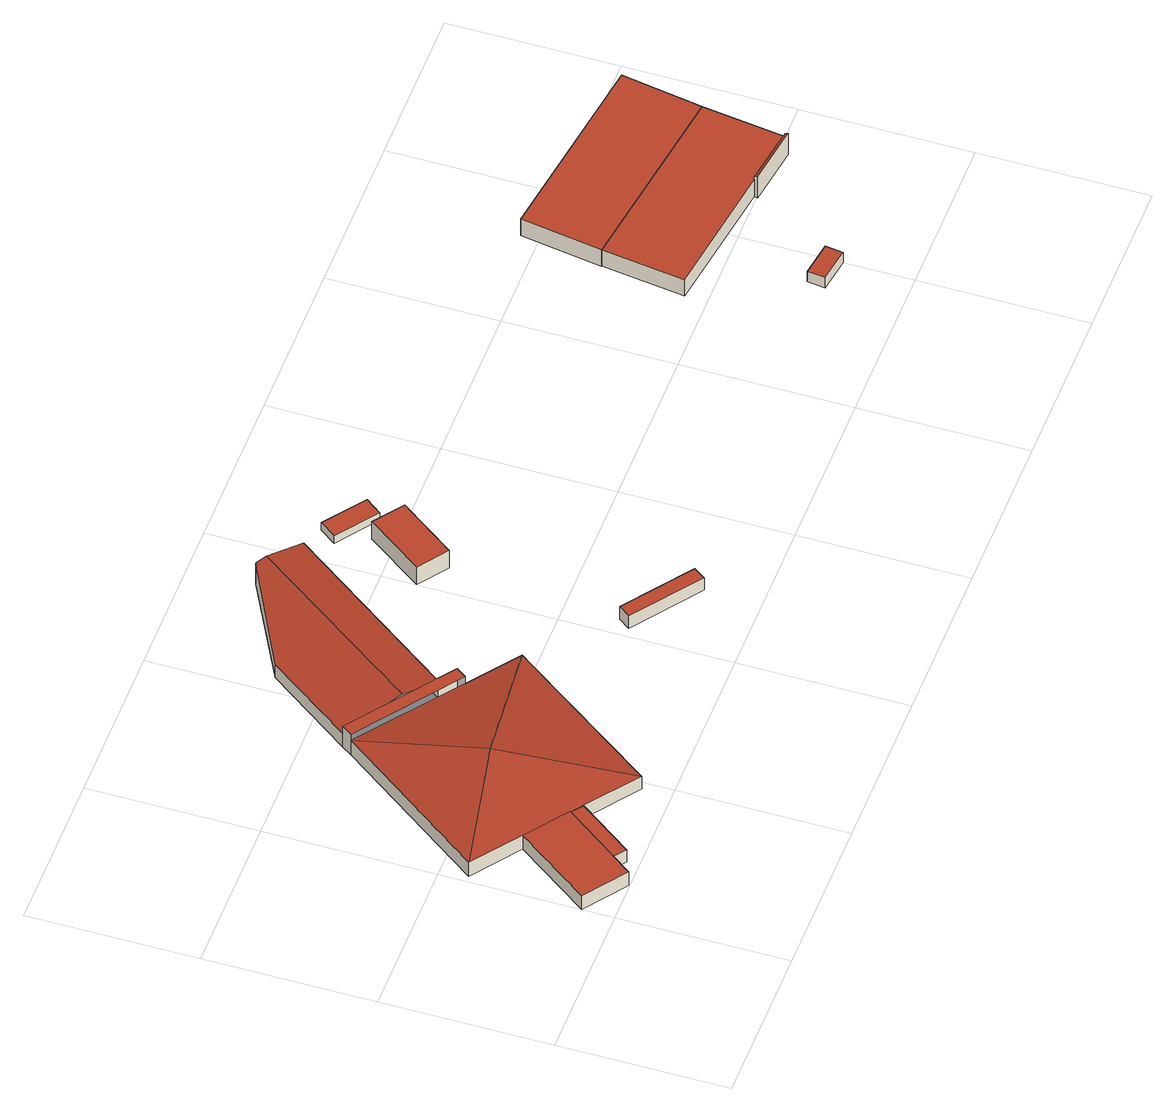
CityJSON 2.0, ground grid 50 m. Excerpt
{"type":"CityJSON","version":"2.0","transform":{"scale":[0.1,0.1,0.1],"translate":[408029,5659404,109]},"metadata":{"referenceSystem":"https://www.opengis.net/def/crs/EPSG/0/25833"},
"CityObjects":{
"building1":{"type":"Building","attributes":{"Gemeindeschluessel":14612000,"Geometrietyp2DReferenz":"3000","function":"31001_2000","roofType":"9999"},"children":["building1-1","building1-2","building1-3","building1-4","building1-5"]},
"building1-1":{"type":"BuildingPart","attributes":{"Dachtyp_tdc":"tdcPolyFlatRoof","Dachneigung":0,"QualitaetDacherkennung":19,"Geometrietyp2DReferenz":"3000","measuredHeight":7.86,"roofType":"1000"},"parents":["building1"],"geometry":[{"type":"MultiSurface","lod":"2","boundaries":[[[0,1,2,3,4,5]],[[6,7,8,9,10]],[[7,11,12,13,8]],[[11,7,6,14,15,1,0]],[[4,3,9,8,13]]],"semantics":{"surfaces":[{"type":"WallSurface"},{"type":"RoofSurface"},{"type":"GroundSurface"}],"values":[0,0,0,1,2]}}]},
"building1-2":{"type":"BuildingPart","attributes":{"Dachtyp_tdc":"tdcFreeFormRoof","Dachneigung":10.02,"QualitaetDacherkennung":68,"Geometrietyp2DReferenz":"3000","measuredHeight":8.7,"roofType":"5000"},"parents":["building1"],"geometry":[{"type":"MultiSurface","lod":"2","boundaries":[[[2,16,17,3]],[[16,18,19,17]],[[18,20,21,19]],[[20,10,9,21]],[[10,20,22,23,14]],[[22,18,16,2,15,23]],[[20,18,22]],[[3,17,19,21,9]]],"semantics":{"surfaces":[{"type":"WallSurface"},{"type":"RoofSurface"},{"type":"GroundSurface"}],"values":[0,0,0,0,1,1,0,2]}}]},
"building1-3":{"type":"BuildingPart","attributes":{"Dachtyp_tdc":"tdcPolyFlatRoof","Dachneigung":0,"QualitaetDacherkennung":52,"Geometrietyp2DReferenz":"3000","measuredHeight":5.22,"roofType":"1000"},"parents":["building1"],"geometry":[{"type":"MultiSurface","lod":"2","boundaries":[[[24,25,26,27]],[[25,28,29,26]],[[30,24,27,31,32]],[[30,33,28,25,24]],[[27,26,29,34,31]]],"semantics":{"surfaces":[{"type":"WallSurface"},{"type":"RoofSurface"},{"type":"GroundSurface"}],"values":[0,0,0,1,2]}}]},
"building1-4":{"type":"BuildingPart","attributes":{"Dachtyp_tdc":"tdcTentRoof","Dachneigung":10.02,"QualitaetDacherkennung":20,"Geometrietyp2DReferenz":"3000","measuredHeight":10.11,"roofType":"3500"},"parents":["building1"],"geometry":[{"type":"MultiSurface","lod":"2","boundaries":[[[28,35,36,29]],[[35,5,4,36]],[[12,37,38,13]],[[37,39,40,38]],[[39,41,42,40]],[[41,43,44,42]],[[43,45,44]],[[5,35,46]],[[37,12,5,46]],[[41,39,37,46]],[[35,28,47,43,41,46]],[[34,29,36,4,13,38,40,42,44]]],"semantics":{"surfaces":[{"type":"WallSurface"},{"type":"RoofSurface"},{"type":"GroundSurface"}],"values":[0,0,0,0,0,0,0,1,1,1,1,2]}}]},
"building1-5":{"type":"BuildingPart","attributes":{"Dachtyp_tdc":"tdcPolyFlatRoof","Dachneigung":2.69,"QualitaetDacherkennung":70,"Geometrietyp2DReferenz":"3000","measuredHeight":4.87,"roofType":"2100"},"parents":["building1"],"geometry":[{"type":"MultiSurface","lod":"2","boundaries":[[[48,32,31,49]],[[45,48,49,44]],[[45,50,32,48]],[[49,31,34,44]]],"semantics":{"surfaces":[{"type":"WallSurface"},{"type":"RoofSurface"},{"type":"GroundSurface"}],"values":[0,0,1,2]}}]},
"building2":{"type":"Building","attributes":{"Dachtyp_tdc":"tdcPolyFlatRoof","Gemeindeschluessel":14612000,"Dachneigung":0,"QualitaetDacherkennung":72,"Geometrietyp2DReferenz":"3000","measuredHeight":4.72,"function":"31001_2000","roofType":"1000"},"geometry":[{"type":"Solid","lod":"2","boundaries":[[[[51,52,53,54]],[[52,55,56,53]],[[55,57,58,56]],[[57,51,54,58]],[[57,55,52,51]],[[54,53,56,58]]]],"semantics":{"surfaces":[{"type":"WallSurface"},{"type":"RoofSurface"},{"type":"GroundSurface"}],"values":[[0,0,0,0,1,2]]}}]},
"building3":{"type":"Building","attributes":{"Dachtyp_tdc":"tdcPolyFlatRoof","Gemeindeschluessel":14612000,"Dachneigung":0,"QualitaetDacherkennung":92,"Geometrietyp2DReferenz":"3000","measuredHeight":6.66,"function":"31001_2000","roofType":"1000"},"geometry":[{"type":"Solid","lod":"2","boundaries":[[[[59,60,61,62]],[[60,63,64,61]],[[63,65,66,64]],[[65,59,62,66]],[[65,63,60,59]],[[62,61,64,66]]]],"semantics":{"surfaces":[{"type":"WallSurface"},{"type":"RoofSurface"},{"type":"GroundSurface"}],"values":[[0,0,0,0,1,2]]}}]},
"building4":{"type":"Building","attributes":{"Dachtyp_tdc":"tdcPolyFlatRoof","Gemeindeschluessel":14612000,"Dachneigung":0,"QualitaetDacherkennung":82,"Geometrietyp2DReferenz":"3000","measuredHeight":2.79,"function":"31001_2000","roofType":"1000"},"geometry":[{"type":"Solid","lod":"2","boundaries":[[[[67,68,69,70]],[[68,71,72,69]],[[71,73,74,72]],[[73,67,70,74]],[[73,71,68,67]],[[70,69,72,74]]]],"semantics":{"surfaces":[{"type":"WallSurface"},{"type":"RoofSurface"},{"type":"GroundSurface"}],"values":[[0,0,0,0,1,2]]}}]},
"building5":{"type":"Building","attributes":{"Dachtyp_tdc":"tdcPolyFlatRoof","Gemeindeschluessel":14612000,"Dachneigung":0,"QualitaetDacherkennung":84,"Geometrietyp2DReferenz":"3000","measuredHeight":3.93,"function":"31001_2000","roofType":"1000"},"geometry":[{"type":"Solid","lod":"2","boundaries":[[[[75,76,77,78]],[[76,79,80,77]],[[79,81,82,80]],[[81,75,78,82]],[[81,79,76,75]],[[78,77,80,82]]]],"semantics":{"surfaces":[{"type":"WallSurface"},{"type":"RoofSurface"},{"type":"GroundSurface"}],"values":[[0,0,0,0,1,2]]}}]},
"building6":{"type":"Building","attributes":{"Gemeindeschluessel":14612000,"Geometrietyp2DReferenz":"3000","function":"31001_2000","roofType":"9999"},"children":["building6-1","building6-2"]},
"building6-1":{"type":"BuildingPart","attributes":{"Dachtyp_tdc":"tdcPolyFlatRoof","Dachneigung":0,"QualitaetDacherkennung":66,"Geometrietyp2DReferenz":"3000","measuredHeight":6.28,"roofType":"1000"},"parents":["building6"],"geometry":[{"type":"MultiSurface","lod":"2","boundaries":[[[83,84,85,86]],[[84,87,88,85]],[[89,90,91,92]],[[90,83,86,91]],[[90,89,87,84,83]],[[86,85,88,92,91]]],"semantics":{"surfaces":[{"type":"WallSurface"},{"type":"RoofSurface"},{"type":"GroundSurface"}],"values":[0,0,0,0,1,2]}}]},
"building6-2":{"type":"BuildingPart","attributes":{"Dachtyp_tdc":"tdcPolyFlatRoof","Dachneigung":32.45,"QualitaetDacherkennung":44,"Geometrietyp2DReferenz":"3000","measuredHeight":8.14,"roofType":"2100"},"parents":["building6"],"geometry":[{"type":"MultiSurface","lod":"2","boundaries":[[[93,94,89,92,95]],[[96,97,98,88,87]],[[97,93,95,98]],[[97,96,94,93]],[[95,92,88,98]]],"semantics":{"surfaces":[{"type":"WallSurface"},{"type":"RoofSurface"},{"type":"GroundSurface"}],"values":[0,0,0,1,2]}}]},
"building7":{"type":"Building","attributes":{"Dachtyp_tdc":"tdcPolyFlatRoof","Gemeindeschluessel":14612000,"Dachneigung":0,"QualitaetDacherkennung":77,"Geometrietyp2DReferenz":"3000","measuredHeight":6.37,"function":"31001_2000","roofType":"1000"},"geometry":[{"type":"Solid","lod":"2","boundaries":[[[[84,83,99,100]],[[83,101,102,99]],[[101,103,104,102]],[[103,84,100,104]],[[103,101,83,84]],[[100,99,102,104]]]],"semantics":{"surfaces":[{"type":"WallSurface"},{"type":"RoofSurface"},{"type":"GroundSurface"}],"values":[[0,0,0,0,1,2]]}}]}
},
"vertices":[
[347,864,81],[368,893,81],[368,893,55],[368,893,3],[347,864,3],[347,864,57],[622,709,81],[671,673,81],[671,673,3],[622,709,3],[622,709,68],[650,643,81],[650,643,53],[650,643,3],[562,752,81],[486,807,81],
[553,1146,55],[553,1146,3],[866,1308,83],[866,1308,3],[992,1216,68],[992,1216,3],[895,1287,90],[525,779,90],
[126,3,55],[2,93,55],[2,93,3],[126,3,3],[164,315,55],[164,315,3],[170,63,55],[170,63,3],[170,63,51],[289,224,55],[289,224,3],
[21,419,57],[21,419,3],[801,533,51],[801,533,3],[775,497,51],[775,497,3],[477,86,51],[477,86,3],[325,197,53],[325,197,3],[325,197,49],[397,486,104],[289,224,53],
[207,36,49],[207,36,3],[289,224,51],
[1255,200,50],[1230,165,50],[1230,165,3],[1255,200,3],[1031,310,50],[1031,310,3],[1056,345,50],[1056,345,3],
[1213,1005,68],[1090,837,68],[1090,837,2],[1213,1005,2],[1003,900,68],[1003,900,2],[1125,1069,68],[1125,1069,2],
[1232,1118,32],[1196,1070,32],[1196,1070,4],[1232,1118,4],[1075,1158,32],[1075,1158,4],[1111,1207,32],[1111,1207,4],
[2391,217,49],[2398,270,49],[2398,270,10],[2391,217,10],[2502,255,49],[2502,255,10],[2495,202,49],[2495,202,10],
[2280,811,67],[2870,728,67],[2870,728,4],[2280,811,4],[2836,482,67],[2836,482,4],[2656,508,67],[2246,565,67],[2246,565,4],[2656,508,4],
[2654,497,85],[2656,508,79],[2654,497,4],[2836,482,78],[2834,472,85],[2834,472,4],
[2280,811,3],[2870,728,3],[2319,1053,67],[2319,1053,3],[2912,970,67],[2912,970,3]
]}
